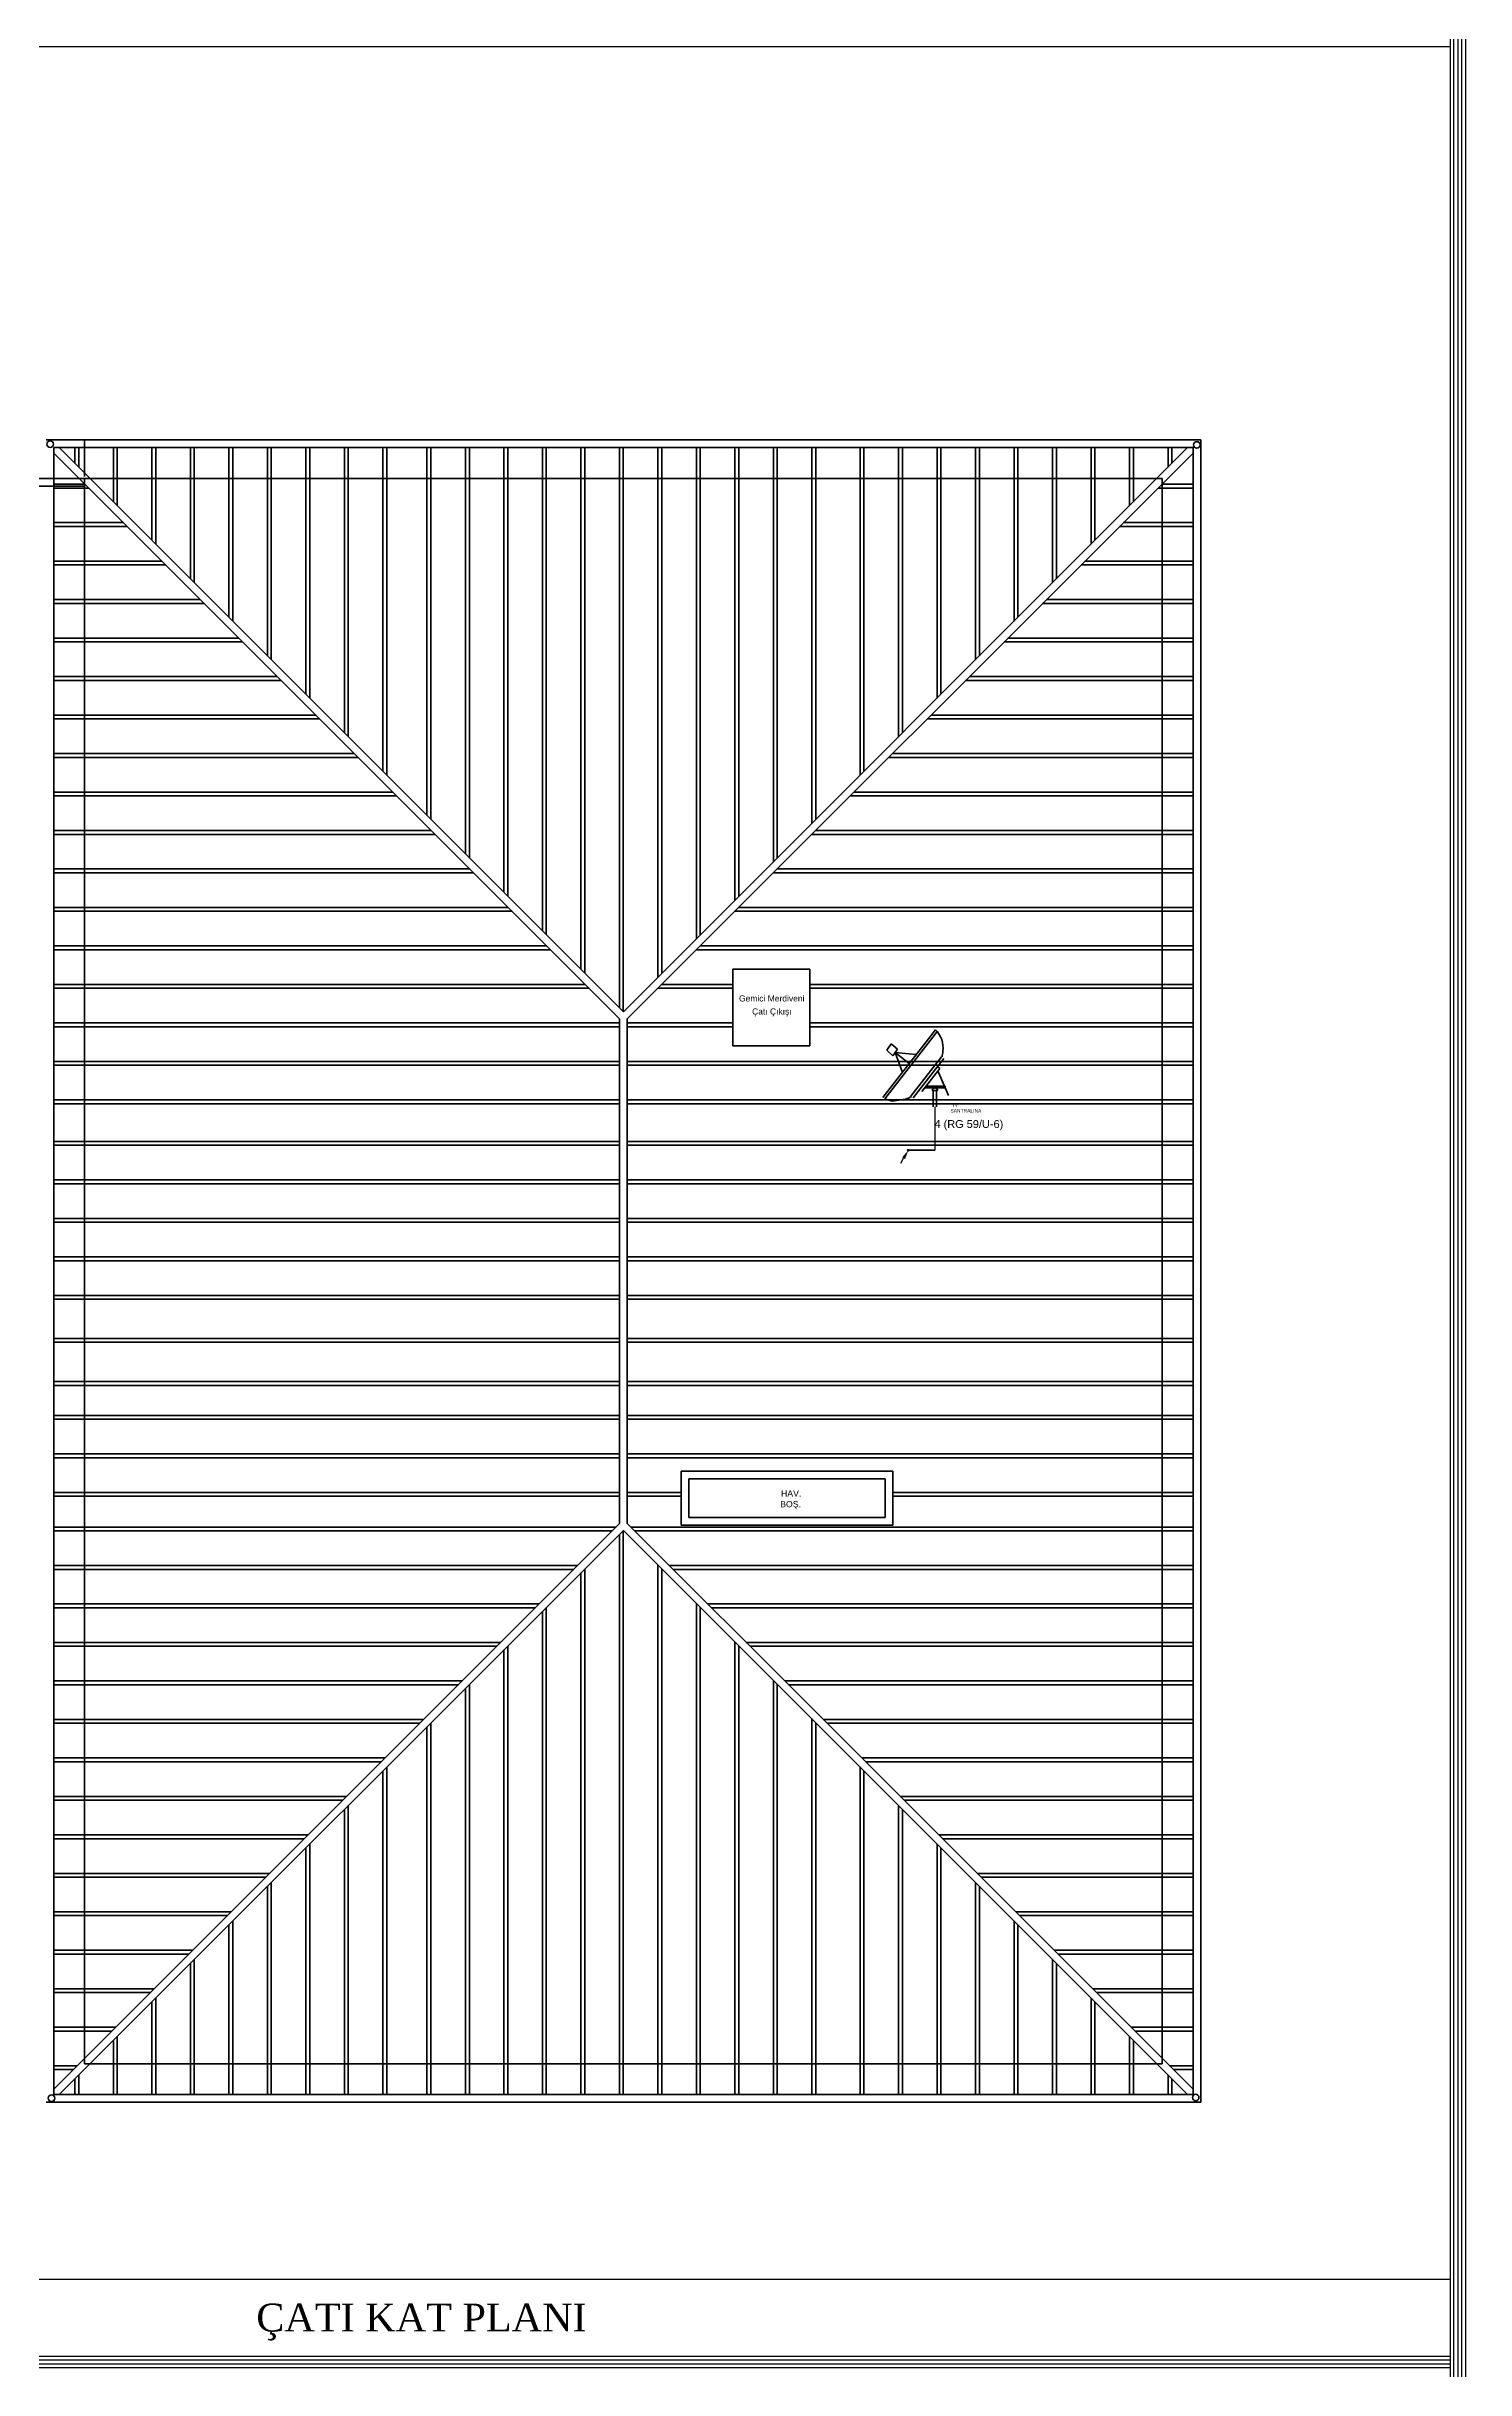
# Model space of a CAD drawing. Header units: millimetres. Extents: x 2046 to 14753, y 2361 to 29276.
# Drawn here: x 9636 to 11479, y 17179 to 20197 of the extents above; entities that cross this region are included whole.
import ezdxf

# ---------------------------------------------------------------- set-up
doc = ezdxf.new("R2010")
doc.units = ezdxf.units.MM
doc.linetypes.add('ACAD_ISO02W100', pattern=[15, 12, -3])
doc.linetypes.add('CONTINOUS', pattern=[0])
for name, color, linetype, lineweight in [('2A - CCTV CAT6 KABLO', 4, 'CONTINOUS', 35), ('A.O. DUVAR', 7, 'Continuous', 50), ('KOLON HATTI  0.60 mm', 91, 'Continuous', 53), ('yazi', 251, 'Continuous', 25), ('YEDEK PRİZ', 3, 'Continuous', 20)]:
    doc.layers.add(name, color=color, linetype=linetype, lineweight=lineweight)
doc.layers.add('tv', color=4, linetype='Continuous')
doc.styles.add('atıf', font='arial.ttf')
doc.styles.add('Elektrik Yazı', font='times.ttf')
doc.styles.add('SS', font='arial.ttf', dxfattribs={"height": 11.5})
doc.styles.add('ulku', font='arial.ttf')
doc.styles.add('YAZI', font='times.ttf', dxfattribs={"width": 0.85})

msp = doc.modelspace()

# ---------------------------------------------------------------- linework, layer by layer
at = {"layer": '2A - CCTV CAT6 KABLO'}
msp.add_lwpolyline([(10755.328, 18762.858), (10789.835, 18762.858)], dxfattribs=at)
at = {"layer": 'A.O. DUVAR'}
for p, q in [((9635.33, 19685.858), (11135.33, 19685.858)), ((9685.33, 19685.858), (9685.33, 19638.358)), ((11135.33, 19685.858), (11135.33, 17525.858)), ((9645.33, 19675.858), (11125.33, 19675.858)), ((9645.33, 17535.858), (9645.33, 19675.858)), ((9645.33, 19668.787), (10380.33, 18933.787)), ((9652.401, 19675.858), (10385.33, 18942.929)), ((9672.83, 19655.429), (9672.83, 19675.858)), ((9677.83, 19650.429), (9677.83, 19675.858)), ((9722.83, 19605.429), (9722.83, 19675.858)), ((9727.83, 19600.429), (9727.83, 19675.858)), ((9772.83, 19555.429), (9772.83, 19675.858)), ((9777.83, 19550.429), (9777.83, 19675.858)), ((9822.83, 19505.429), (9822.83, 19675.858)), ((9827.83, 19500.429), (9827.83, 19675.858)), ((9872.83, 19455.429), (9872.83, 19675.858)), ((9877.83, 19450.429), (9877.83, 19675.858)), ((9922.83, 19405.429), (9922.83, 19675.858)), ((9927.83, 19400.429), (9927.83, 19675.858)), ((9972.83, 19355.429), (9972.83, 19675.858)), ((9977.83, 19350.429), (9977.83, 19675.858)), ((10022.83, 19305.429), (10022.83, 19675.858)), ((10027.83, 19300.429), (10027.83, 19675.858)), ((10072.83, 19255.429), (10072.83, 19675.858)), ((10077.83, 19250.429), (10077.83, 19675.858)), ((10130.2, 19198.06), (10130.2, 19675.858)), ((10135.2, 19193.06), (10135.2, 19675.858)), ((10180.2, 19148.06), (10180.2, 19675.858)), ((10185.2, 19143.06), (10185.2, 19675.858)), ((10230.2, 19098.06), (10230.2, 19675.858)), ((10235.2, 19093.06), (10235.2, 19675.858)), ((10280.2, 19048.06), (10280.2, 19675.858)), ((10285.2, 19043.06), (10285.2, 19675.858)), ((10330.2, 18998.06), (10330.2, 19675.858)), ((10335.2, 18993.06), (10335.2, 19675.858)), ((10380.2, 18948.06), (10380.2, 19675.858)), ((10385.2, 18943.06), (10385.2, 19675.858)), ((11118.259, 19675.858), (10385.33, 18942.929)), ((11125.33, 19668.787), (10390.33, 18933.787)), ((10430.2, 18987.799), (10430.2, 19675.858)), ((10435.2, 18992.799), (10435.2, 19675.858)), ((10480.2, 19037.799), (10480.2, 19675.858)), ((10485.2, 19042.799), (10485.2, 19675.858)), ((10530.2, 19087.799), (10530.2, 19675.858)), ((10535.2, 19092.799), (10535.2, 19675.858)), ((10580.2, 19137.799), (10580.2, 19675.858)), ((10585.2, 19142.799), (10585.2, 19675.858)), ((10630.2, 19187.799), (10630.2, 19675.858)), ((10635.2, 19192.799), (10635.2, 19675.858)), ((10692.83, 19250.429), (10692.83, 19675.858)), ((10697.83, 19255.429), (10697.83, 19675.858)), ((10742.83, 19300.429), (10742.83, 19675.858)), ((10747.83, 19305.429), (10747.83, 19675.858)), ((10792.83, 19350.429), (10792.83, 19675.858)), ((10797.83, 19355.429), (10797.83, 19675.858)), ((10842.83, 19400.429), (10842.83, 19675.858)), ((10847.83, 19405.429), (10847.83, 19675.858)), ((10892.83, 19450.429), (10892.83, 19675.858)), ((10897.83, 19455.429), (10897.83, 19675.858)), ((10942.83, 19500.429), (10942.83, 19675.858)), ((10947.83, 19505.429), (10947.83, 19675.858)), ((10992.83, 19550.429), (10992.83, 19675.858)), ((10997.83, 19555.429), (10997.83, 19675.858)), ((11042.83, 19600.429), (11042.83, 19675.858)), ((11047.83, 19605.429), (11047.83, 19675.858)), ((11092.83, 19650.429), (11092.83, 19675.858)), ((11097.83, 19655.429), (11097.83, 19675.858)), ((11125.33, 19675.858), (11125.33, 17535.858)), ((9685.33, 19635.858), (9135.33, 19635.858)), ((9685.33, 19625.858), (9145.33, 19625.858)), ((9685.759, 19628.358), (9645.33, 19628.358)), ((9690.759, 19623.358), (9645.33, 19623.358)), ((11085.33, 19635.858), (9685.33, 19635.858)), ((9685.33, 19635.858), (9685.33, 17575.858)), ((11079.901, 19623.358), (11125.33, 19623.358)), ((11084.901, 19628.358), (11125.33, 19628.358)), ((11085.33, 17575.858), (11085.33, 19635.858)), ((9735.759, 19578.358), (9645.33, 19578.358)), ((9740.759, 19573.358), (9645.33, 19573.358)), ((11029.901, 19573.358), (11125.33, 19573.358)), ((11034.901, 19578.358), (11125.33, 19578.358)), ((9785.759, 19528.358), (9645.33, 19528.358)), ((9790.759, 19523.358), (9645.33, 19523.358)), ((10979.901, 19523.358), (11125.33, 19523.358)), ((10984.901, 19528.358), (11125.33, 19528.358)), ((9835.759, 19478.358), (9645.33, 19478.358)), ((9840.759, 19473.358), (9645.33, 19473.358)), ((10929.901, 19473.358), (11125.33, 19473.358)), ((10934.901, 19478.358), (11125.33, 19478.358)), ((9885.759, 19428.358), (9645.33, 19428.358)), ((9890.759, 19423.358), (9645.33, 19423.358)), ((10879.901, 19423.358), (11125.33, 19423.358)), ((10884.901, 19428.358), (11125.33, 19428.358)), ((9935.759, 19378.358), (9645.33, 19378.358)), ((9940.759, 19373.358), (9645.33, 19373.358)), ((10829.901, 19373.358), (11125.33, 19373.358)), ((10834.901, 19378.358), (11125.33, 19378.358)), ((9985.759, 19328.358), (9645.33, 19328.358)), ((9990.759, 19323.358), (9645.33, 19323.358)), ((10779.901, 19323.358), (11125.33, 19323.358)), ((10784.901, 19328.358), (11125.33, 19328.358)), ((10035.759, 19278.358), (9645.33, 19278.358)), ((10040.759, 19273.358), (9645.33, 19273.358)), ((10729.901, 19273.358), (11125.33, 19273.358)), ((10734.901, 19278.358), (11125.33, 19278.358)), ((10085.759, 19228.358), (9645.33, 19228.358)), ((10684.901, 19228.358), (11125.33, 19228.358)), ((10090.759, 19223.358), (9645.33, 19223.358)), ((10679.901, 19223.358), (11125.33, 19223.358)), ((10135.759, 19178.358), (9645.33, 19178.358)), ((10140.759, 19173.358), (9645.33, 19173.358)), ((10629.901, 19173.358), (11125.33, 19173.358)), ((10634.901, 19178.358), (11125.33, 19178.358)), ((10185.759, 19128.358), (9645.33, 19128.358)), ((10190.759, 19123.358), (9645.33, 19123.358)), ((10579.901, 19123.358), (11125.33, 19123.358)), ((10584.901, 19128.358), (11125.33, 19128.358)), ((10235.759, 19078.358), (9645.33, 19078.358)), ((10534.901, 19078.358), (11125.33, 19078.358)), ((10240.759, 19073.358), (9645.33, 19073.358)), ((10529.901, 19073.358), (11125.33, 19073.358)), ((10285.759, 19028.358), (9645.33, 19028.358)), ((10290.759, 19023.358), (9645.33, 19023.358)), ((10479.901, 19023.358), (11125.33, 19023.358)), ((10484.901, 19028.358), (11125.33, 19028.358)), ((10627.392, 18998.354), (10527.392, 18998.354)), ((10527.392, 18998.354), (10527.392, 18898.354)), ((10627.392, 18998.354), (10527.392, 18998.354)), ((10527.392, 18998.354), (10527.392, 18898.354)), ((10627.392, 18898.354), (10627.392, 18998.354)), ((10627.392, 18898.354), (10627.392, 18998.354)), ((10335.759, 18978.358), (9645.33, 18978.358)), ((10340.759, 18973.358), (9645.33, 18973.358)), ((10429.901, 18973.358), (10527.392, 18973.358)), ((10434.901, 18978.358), (10527.392, 18978.358)), ((10627.392, 18978.358), (11125.33, 18978.358)), ((10627.392, 18973.358), (11125.33, 18973.358)), ((10380.33, 18928.358), (9645.33, 18928.358)), ((10380.33, 18933.787), (10380.33, 18277.929)), ((10390.33, 18933.787), (10390.33, 18277.929)), ((10390.33, 18928.358), (10527.392, 18928.358)), ((10627.392, 18928.358), (11125.33, 18928.358)), ((10380.33, 18923.358), (9645.33, 18923.358)), ((10390.33, 18923.358), (10527.392, 18923.358)), ((10527.392, 18898.354), (10627.392, 18898.354)), ((10627.392, 18923.358), (11125.33, 18923.358)), ((10380.33, 18878.358), (9645.33, 18878.358)), ((10380.33, 18873.358), (9645.33, 18873.358)), ((10390.33, 18878.358), (11125.33, 18878.358)), ((10390.33, 18873.358), (11125.33, 18873.358)), ((10380.33, 18828.358), (9645.33, 18828.358)), ((10380.33, 18823.358), (9645.33, 18823.358)), ((10390.33, 18828.358), (11125.33, 18828.358)), ((10390.33, 18823.358), (11125.33, 18823.358)), ((10380.33, 18774.358), (9645.33, 18774.358)), ((10380.33, 18769.358), (9645.33, 18769.358)), ((10390.33, 18774.358), (11125.33, 18774.358)), ((10390.33, 18769.358), (11125.33, 18769.358)), ((10380.33, 18724.358), (9645.33, 18724.358)), ((10380.33, 18719.358), (9645.33, 18719.358)), ((10390.33, 18724.358), (11125.33, 18724.358)), ((10390.33, 18719.358), (11125.33, 18719.358)), ((10380.33, 18674.358), (9645.33, 18674.358)), ((10380.33, 18669.358), (9645.33, 18669.358)), ((10390.33, 18674.358), (11125.33, 18674.358)), ((10390.33, 18669.358), (11125.33, 18669.358)), ((10380.33, 18624.358), (9645.33, 18624.358)), ((10390.33, 18624.358), (11125.33, 18624.358)), ((10380.33, 18619.358), (9645.33, 18619.358)), ((10390.33, 18619.358), (11125.33, 18619.358)), ((10380.33, 18574.358), (9645.33, 18574.358)), ((10380.33, 18569.358), (9645.33, 18569.358)), ((10390.33, 18574.358), (11125.33, 18574.358)), ((10390.33, 18569.358), (11125.33, 18569.358)), ((10380.33, 18518.358), (9645.33, 18518.358)), ((10380.33, 18513.358), (9645.33, 18513.358)), ((10390.33, 18518.358), (11125.33, 18518.358)), ((10390.33, 18513.358), (11125.33, 18513.358)), ((10380.33, 18462.358), (9645.33, 18462.358)), ((10380.33, 18457.358), (9645.33, 18457.358)), ((10390.33, 18462.358), (11125.33, 18462.358)), ((10390.33, 18457.358), (11125.33, 18457.358)), ((10380.33, 18418.358), (9645.33, 18418.358)), ((10380.33, 18413.358), (9645.33, 18413.358)), ((10390.33, 18418.358), (11125.33, 18418.358)), ((10390.33, 18413.358), (11125.33, 18413.358)), ((10380.33, 18368.358), (9645.33, 18368.358)), ((10380.33, 18363.358), (9645.33, 18363.358)), ((10390.33, 18368.358), (11125.33, 18368.358)), ((10390.33, 18363.358), (11125.33, 18363.358)), ((10460.33, 18345.858), (10735.33, 18345.858)), ((10460.33, 18275.858), (10460.33, 18345.858)), ((10470.33, 18335.858), (10725.33, 18335.858)), ((10470.33, 18285.858), (10470.33, 18335.858)), ((10725.33, 18335.858), (10725.33, 18285.858)), ((10735.33, 18345.858), (10735.33, 18275.858)), ((10380.33, 18318.358), (9645.33, 18318.358)), ((10380.33, 18318.358), (9645.33, 18318.358)), ((10380.33, 18313.358), (9645.33, 18313.358)), ((10390.33, 18318.358), (10460.33, 18318.358)), ((10390.33, 18318.358), (10460.33, 18318.358)), ((10390.33, 18313.358), (10460.33, 18313.358)), ((10735.33, 18318.358), (11125.33, 18318.358)), ((10735.33, 18318.358), (11125.33, 18318.358)), ((10735.33, 18313.358), (11125.33, 18313.358)), ((9645.33, 17542.929), (10380.33, 18277.929)), ((10375.759, 18273.358), (9645.33, 18273.358)), ((10370.759, 18268.358), (9645.33, 18268.358)), ((9652.401, 17535.858), (10385.33, 18268.787)), ((10380.2, 18263.657), (10380.2, 17535.858)), ((10385.2, 18268.657), (10385.2, 17535.858)), ((10623.259, 18030.858), (10385.33, 18268.787)), ((10637.401, 18030.858), (10390.33, 18277.929)), ((10394.901, 18273.358), (11125.33, 18273.358)), ((10399.901, 18268.358), (11125.33, 18268.358)), ((10735.33, 18275.858), (10460.33, 18275.858)), ((10725.33, 18285.858), (10470.33, 18285.858)), ((10325.759, 18223.358), (9645.33, 18223.358)), ((10320.759, 18218.358), (9645.33, 18218.358)), ((10330.2, 18213.657), (10330.2, 17535.858)), ((10335.2, 18218.657), (10335.2, 17535.858)), ((10430.2, 18223.918), (10430.2, 17535.858)), ((10435.2, 18218.918), (10435.2, 17535.858)), ((10444.901, 18223.358), (11125.33, 18223.358)), ((10449.901, 18218.358), (11125.33, 18218.358)), ((10275.759, 18173.358), (9645.33, 18173.358)), ((10480.2, 18173.918), (10480.2, 18030.858)), ((10480.2, 18173.918), (10480.2, 17535.858)), ((10494.901, 18173.358), (11125.33, 18173.358)), ((10270.759, 18168.358), (9645.33, 18168.358)), ((10280.2, 18163.657), (10280.2, 17535.858)), ((10285.2, 18168.657), (10285.2, 17535.858)), ((10485.2, 18168.918), (10485.2, 18030.858)), ((10485.2, 18168.918), (10485.2, 17535.858)), ((10499.901, 18168.358), (11125.33, 18168.358)), ((10225.759, 18123.358), (9645.33, 18123.358)), ((10220.759, 18118.358), (9645.33, 18118.358)), ((10230.2, 18113.657), (10230.2, 17535.858)), ((10235.2, 18118.657), (10235.2, 17535.858)), ((10530.2, 18123.918), (10530.2, 18030.858)), ((10530.2, 18123.918), (10530.2, 17535.858)), ((10535.2, 18118.918), (10535.2, 18030.858)), ((10535.2, 18118.918), (10535.2, 17535.858)), ((10544.901, 18123.358), (11125.33, 18123.358)), ((10549.901, 18118.358), (11125.33, 18118.358)), ((10175.759, 18073.358), (9645.33, 18073.358)), ((10170.759, 18068.358), (9645.33, 18068.358)), ((10180.2, 18063.657), (10180.2, 17535.858)), ((10185.2, 18068.657), (10185.2, 17535.858)), ((10580.2, 18073.918), (10580.2, 18030.858)), ((10580.2, 18073.918), (10580.2, 17535.858)), ((10585.2, 18068.918), (10585.2, 18030.858)), ((10585.2, 18068.918), (10585.2, 17535.858)), ((10594.901, 18073.358), (11125.33, 18073.358)), ((10599.901, 18068.358), (11125.33, 18068.358)), ((10125.759, 18023.358), (9645.33, 18023.358)), ((11118.259, 17535.858), (10623.259, 18030.858)), ((10630.2, 18023.918), (10630.2, 17535.858)), ((11125.33, 17542.929), (10637.401, 18030.858)), ((10644.901, 18023.358), (11125.33, 18023.358)), ((10120.759, 18018.358), (9645.33, 18018.358)), ((10130.2, 18013.657), (10130.2, 17535.858)), ((10135.2, 18018.657), (10135.2, 17535.858)), ((10635.2, 18018.918), (10635.2, 17535.858)), ((10649.901, 18018.358), (11125.33, 18018.358)), ((10075.759, 17973.358), (9645.33, 17973.358)), ((10070.759, 17968.358), (9645.33, 17968.358)), ((10077.83, 17961.287), (10077.83, 17535.858)), ((10692.83, 17961.287), (10692.83, 17535.858)), ((10694.901, 17973.358), (11125.33, 17973.358)), ((10699.901, 17968.358), (11125.33, 17968.358)), ((10072.83, 17956.287), (10072.83, 17535.858)), ((10697.83, 17956.287), (10697.83, 17535.858)), ((10025.759, 17923.358), (9645.33, 17923.358)), ((10020.759, 17918.358), (9645.33, 17918.358)), ((10022.83, 17906.287), (10022.83, 17535.858)), ((10027.83, 17911.287), (10027.83, 17535.858)), ((10742.83, 17911.287), (10742.83, 17535.858)), ((10744.901, 17923.358), (11125.33, 17923.358)), ((10747.83, 17906.287), (10747.83, 17535.858)), ((10749.901, 17918.358), (11125.33, 17918.358)), ((9975.759, 17873.358), (9645.33, 17873.358)), ((10794.901, 17873.358), (11125.33, 17873.358)), ((9970.759, 17868.358), (9645.33, 17868.358)), ((9972.83, 17856.287), (9972.83, 17535.858)), ((9977.83, 17861.287), (9977.83, 17535.858)), ((10792.83, 17861.287), (10792.83, 17535.858)), ((10797.83, 17856.287), (10797.83, 17535.858)), ((10799.901, 17868.358), (11125.33, 17868.358)), ((9925.759, 17823.358), (9645.33, 17823.358)), ((9920.759, 17818.358), (9645.33, 17818.358)), ((9927.83, 17811.287), (9927.83, 17535.858)), ((10842.83, 17811.287), (10842.83, 17535.858)), ((10844.901, 17823.358), (11125.33, 17823.358)), ((10849.901, 17818.358), (11125.33, 17818.358)), ((9922.83, 17806.287), (9922.83, 17535.858)), ((10847.83, 17806.287), (10847.83, 17535.858)), ((9875.759, 17773.358), (9645.33, 17773.358)), ((9870.759, 17768.358), (9645.33, 17768.358)), ((9872.83, 17756.287), (9872.83, 17535.858)), ((9877.83, 17761.287), (9877.83, 17535.858)), ((10892.83, 17761.287), (10892.83, 17535.858)), ((10894.901, 17773.358), (11125.33, 17773.358)), ((10897.83, 17756.287), (10897.83, 17535.858)), ((10899.901, 17768.358), (11125.33, 17768.358)), ((9825.759, 17723.358), (9645.33, 17723.358)), ((10944.901, 17723.358), (11125.33, 17723.358)), ((9820.759, 17718.358), (9645.33, 17718.358)), ((9822.83, 17706.287), (9822.83, 17535.858)), ((9827.83, 17711.287), (9827.83, 17535.858)), ((10942.83, 17711.287), (10942.83, 17535.858)), ((10947.83, 17706.287), (10947.83, 17535.858)), ((10949.901, 17718.358), (11125.33, 17718.358)), ((9775.759, 17673.358), (9645.33, 17673.358)), ((9770.759, 17668.358), (9645.33, 17668.358)), ((9777.83, 17661.287), (9777.83, 17535.858)), ((10992.83, 17661.287), (10992.83, 17535.858)), ((10994.901, 17673.358), (11125.33, 17673.358)), ((10999.901, 17668.358), (11125.33, 17668.358)), ((9772.83, 17656.287), (9772.83, 17535.858)), ((10997.83, 17656.287), (10997.83, 17535.858)), ((9725.759, 17623.358), (9645.33, 17623.358)), ((9720.759, 17618.358), (9645.33, 17618.358)), ((9722.83, 17606.287), (9722.83, 17535.858)), ((9727.83, 17611.287), (9727.83, 17535.858)), ((11042.83, 17611.287), (11042.83, 17535.858)), ((11044.901, 17623.358), (11125.33, 17623.358)), ((11047.83, 17606.287), (11047.83, 17535.858)), ((11049.901, 17618.358), (11125.33, 17618.358)), ((9675.759, 17573.358), (9645.33, 17573.358)), ((9670.759, 17568.358), (9645.33, 17568.358)), ((9685.33, 17575.858), (11085.33, 17575.858)), ((11094.901, 17573.358), (11125.33, 17573.358)), ((11099.901, 17568.358), (11125.33, 17568.358)), ((9672.83, 17556.287), (9672.83, 17535.858)), ((9677.83, 17561.287), (9677.83, 17535.858)), ((11092.83, 17561.287), (11092.83, 17535.858)), ((11097.83, 17556.287), (11097.83, 17535.858)), ((9635.33, 17525.858), (11085.33, 17525.858)), ((11135.33, 17525.858), (9635.33, 17525.858)), ((11125.33, 17535.858), (9645.33, 17535.858)), ((11085.33, 17525.858), (11085.33, 17525.858))]:
    msp.add_line(p, q, dxfattribs=at)
for centre in [(9640.73, 19680.274), (11130.136, 19679.344), (9642.552, 17531.119), (11128.707, 17532.14)]:
    msp.add_circle(centre, 4.234, dxfattribs=at)
at = {"layer": 'KOLON HATTI  0.60 mm'}
for p, q in [((10790.857, 18919.554), (10722.383, 18831.532)), ((10793.201, 18917.73), (10724.728, 18829.709)), ((10733.276, 18901.245), (10727.372, 18892.781)), ((10733.276, 18901.245), (10741.244, 18894.041)), ((10727.372, 18892.781), (10735.34, 18885.576)), ((10741.244, 18894.041), (10735.34, 18885.576)), ((10738.472, 18889.722), (10748.074, 18863.707)), ((10738.472, 18889.722), (10765.527, 18887.216)), ((10756.62, 18875.543), (10738.472, 18889.722)), ((10798.738, 18884.401), (10758.875, 18833.157)), ((10801.668, 18882.121), (10761.805, 18830.878)), ((10796.337, 18869.221), (10772.997, 18839.219)), ((10796.337, 18869.221), (10793.407, 18871.501)), ((10793.927, 18866.124), (10807.719, 18833.966)), ((10803.41, 18843.812), (10776.571, 18843.812)), ((10778.519, 18846.317), (10803.41, 18846.317)), ((10793.404, 18840.399), (10786.577, 18840.399)), ((10787.663, 18840.399), (10787.663, 18819.31)), ((10792.008, 18840.399), (10792.008, 18819.31)), ((10803.41, 18846.317), (10803.41, 18843.812)), ((10734.502, 18826.836), (10724.728, 18829.709)), ((10734.502, 18826.836), (10751.965, 18829.211))]:
    msp.add_line(p, q, dxfattribs=at)
for centre, radius, start, end in [((10766.584, 18895.66), 34.06, 352.90337, 44.549769), ((10739.463, 18897.573), 61.226, 347.247716, 354.262981), ((10789.991, 18840.399), 3.414, 0, 180), ((10731.047, 18886.754), 61.226, 289.977348, 297.797554)]:
    msp.add_arc(centre, radius, start, end, dxfattribs=at)
at = {"layer": 'tv', "linetype": 'ByBlock'}
msp.add_line((10789.835, 18819.31), (10789.835, 18762.858), dxfattribs=at)
at = {"layer": 'tv'}
msp.add_line((10745.582, 18745.978), (10749.331, 18752.47), dxfattribs=at)
msp.add_lwpolyline([(10749.331, 18752.47, 4.498, 0, 0), (10755.328, 18762.858, 0, 0, 0)], format="xyseb", dxfattribs=at)
at = {"layer": 'tv', "const_width": 1.874}
msp.add_lwpolyline([(10754.391, 18762.858, 1), (10756.266, 18762.858, 1)], format="xyb", close=True, dxfattribs=at)
at = {"layer": 'yazi'}
for p, q in [((11464.215, 11151.662), (11464.215, 26057.18)), ((11474.215, 11151.662), (11474.215, 26057.18)), ((3020.515, 17296.122), (11459.215, 17296.122))]:
    msp.add_line(p, q, dxfattribs=at)
for points in [[(3000.515, 26057.18), (3000.515, 29270.994), (11479.215, 29270.994), (11479.215, 11151.662)], [(3010.515, 26057.18), (3010.515, 29260.994), (11469.215, 29260.994), (11469.215, 11151.662)], [(3020.515, 26057.18), (3020.515, 29250.994), (11459.215, 29250.994), (11459.215, 11151.662)], [(3020.515, 20197.084), (11459.215, 20197.084)], [(3020.515, 17196.122), (11459.215, 17196.122)], [(3020.515, 17191.122), (11459.215, 17191.122)], [(3020.515, 17186.122), (11459.215, 17186.122)], [(3020.515, 17181.122), (11459.215, 17181.122)]]:
    msp.add_lwpolyline(points, dxfattribs=at)

# ---------------------------------------------------------------- texts
at = {"layer": 'A.O. DUVAR'}
for s, height, style, p in [('Gemici Merdiveni', 7.87884, 'SS', (10535.514, 18956.206, 0.319)), ('Çatı Çıkışı', 7.87884, 'SS', (10552.463, 18939.27, 0.319)), ('BOŞ.', 8.0786, 'ulku', (10589.015, 18299.062, -2.763)), ('HAV.', 8.0786, 'ulku', (10590.112, 18312.911, -2.763))]:
    msp.add_text(s, height=height, dxfattribs=dict(at, style=style)).set_placement(p)
at = {"layer": 'yazi', "color": 2, "insert": (10810.137, 18811.691), "char_height": 4.704, "width": 39.20771, "attachment_point": 7, "style": 'YAZI'}
msp.add_mtext('{\\fCentury Gothic|b0|i0|c162|p34; TV SANTRALINA}', dxfattribs=at)
at = {"layer": 'yazi', "lineweight": 30, "insert": (9908.429, 17264.329), "char_height": 36.27535, "width": 737.82109, "attachment_point": 1, "style": 'Elektrik Yazı'}
msp.add_mtext('ÇATI KAT PLANI', dxfattribs=at)
at = {"layer": 'YEDEK PRİZ', "color": 2, "linetype": 'ACAD_ISO02W100', "ltscale": 10, "style": 'atıf'}
msp.add_text('4 (RG 59/U-6)', height=10.18997, dxfattribs=at).set_placement((10789.38, 18791.888))

doc.saveas('drawing.dxf')
